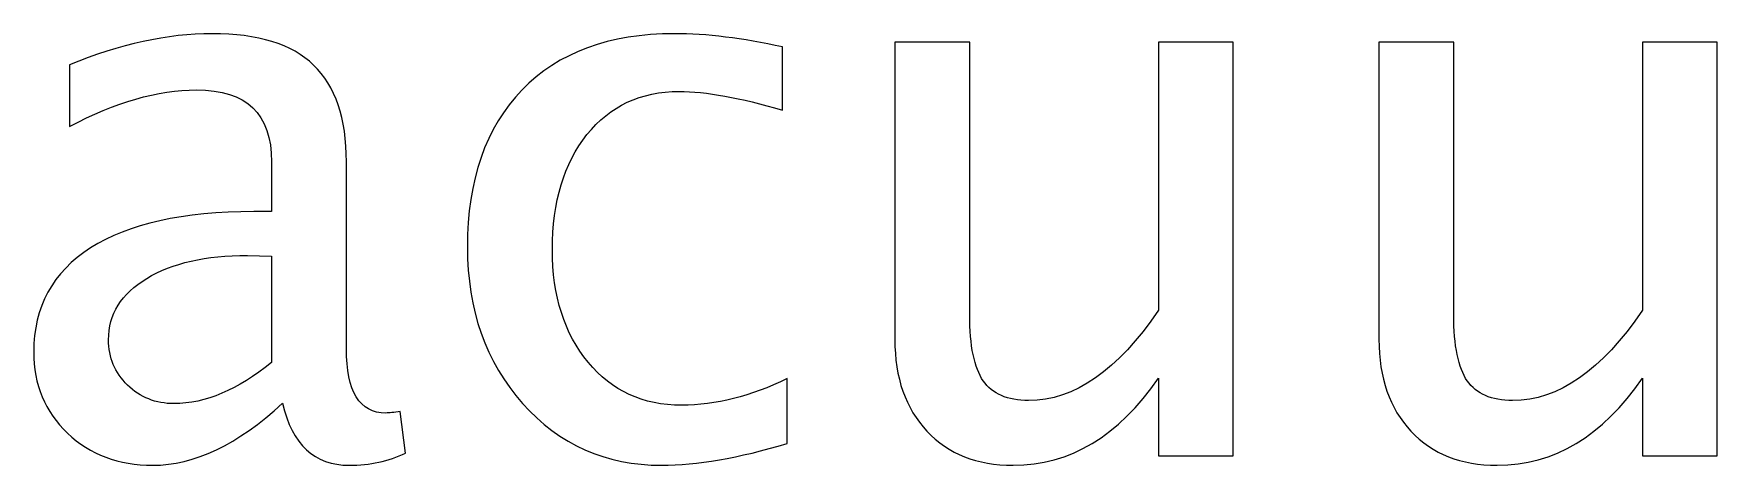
# Model space of a CAD drawing. Header units: centimetres. Extents: x -40.4 to 36.1, y -33 to 28.7.
# Drawn here: x 8.29 to 14.01, y 26.64 to 28.1 of the extents above; entities that cross this region are included whole.
import ezdxf

# ---------------------------------------------------------------- set-up
doc = ezdxf.new("R2010")
doc.units = ezdxf.units.CM
doc.header["$MEASUREMENT"] = 0
doc.layers.add('Layer 1', color=7, linetype='Continuous')

msp = doc.modelspace()

# ---------------------------------------------------------------- linework, layer by layer
at = {"layer": 'Layer 1'}
for points, knots in [([(9.13871, 26.84903), (8.98614, 26.7088), (8.83929, 26.63869), (8.69818, 26.63869), (8.69818, 26.63869), (8.58221, 26.63869), (8.48563, 26.67485), (8.40935, 26.74761), (8.40935, 26.74761), (8.33262, 26.82037), (8.29425, 26.91209), (8.29425, 27.02278), (8.29425, 27.02278), (8.29425, 27.17579), (8.35863, 27.29353), (8.4874, 27.37555), (8.4874, 27.37555), (8.61616, 27.45757), (8.80093, 27.49858), (9.0417, 27.49858), (9.0417, 27.49858), (9.0417, 27.49858), (9.10123, 27.49858), (9.10123, 27.49858), (9.10123, 27.49858), (9.10123, 27.49858), (9.10123, 27.66748), (9.10123, 27.66748), (9.10123, 27.66748), (9.10123, 27.8302), (9.01656, 27.91133), (8.84679, 27.91133), (8.84679, 27.91133), (8.71538, 27.91133), (8.57162, 27.86988), (8.41596, 27.78698), (8.41596, 27.78698), (8.41596, 27.78698), (8.41596, 27.996), (8.41596, 27.996), (8.41596, 27.996), (8.58706, 28.06656), (8.74845, 28.10183), (8.89971, 28.10183), (8.89971, 28.10183), (9.05537, 28.10183), (9.17046, 28.06656), (9.2441, 27.99556), (9.2441, 27.99556), (9.31819, 27.92456), (9.35523, 27.8152), (9.35523, 27.66748), (9.35523, 27.66748), (9.35523, 27.66748), (9.35523, 27.0338), (9.35523, 27.0338), (9.35523, 27.0338), (9.35523, 26.88872), (9.39977, 26.81596), (9.48928, 26.81596), (9.48928, 26.81596), (9.50031, 26.81596), (9.51662, 26.81772), (9.53823, 26.82125), (9.53823, 26.82125), (9.53823, 26.82125), (9.55631, 26.68014), (9.55631, 26.68014), (9.55631, 26.68014), (9.49855, 26.65236), (9.43505, 26.63869), (9.36537, 26.63869), (9.36537, 26.63869), (9.24675, 26.63869), (9.17134, 26.7088), (9.13871, 26.84903)], [0, 0, 0, 0, 0.05, 0.05, 0.05, 0.05, 0.1, 0.1, 0.1, 0.1, 0.15, 0.15, 0.15, 0.15, 0.2, 0.2, 0.2, 0.2, 0.25, 0.25, 0.25, 0.25, 0.3, 0.3, 0.3, 0.3, 0.35, 0.35, 0.35, 0.35, 0.4, 0.4, 0.4, 0.4, 0.45, 0.45, 0.45, 0.45, 0.5, 0.5, 0.5, 0.5, 0.55, 0.55, 0.55, 0.55, 0.6, 0.6, 0.6, 0.6, 0.65, 0.65, 0.65, 0.65, 0.7, 0.7, 0.7, 0.7, 0.75, 0.75, 0.75, 0.75, 0.8, 0.8, 0.8, 0.8, 0.85, 0.85, 0.85, 0.85, 0.9, 0.9, 0.9, 0.9, 1, 1, 1, 1]), ([(10.85057, 26.71277), (10.68608, 26.66338), (10.54409, 26.63869), (10.42459, 26.63869), (10.42459, 26.63869), (10.23497, 26.63869), (10.07798, 26.7088), (9.95319, 26.84859), (9.95319, 26.84859), (9.82839, 26.98882), (9.76577, 27.16565), (9.76577, 27.37864), (9.76577, 27.37864), (9.76577, 27.60618), (9.82751, 27.78389), (9.95098, 27.91089), (9.95098, 27.91089), (10.07445, 28.03833), (10.24687, 28.10183), (10.46824, 28.10183), (10.46824, 28.10183), (10.57716, 28.10183), (10.69975, 28.08684), (10.83469, 28.05685), (10.83469, 28.05685), (10.83469, 28.05685), (10.83469, 27.84254), (10.83469, 27.84254), (10.83469, 27.84254), (10.69137, 27.88488), (10.57452, 27.90604), (10.48456, 27.90604), (10.48456, 27.90604), (10.35403, 27.90604), (10.24952, 27.85709), (10.17147, 27.75964), (10.17147, 27.75964), (10.09342, 27.66219), (10.05417, 27.5321), (10.05417, 27.36982), (10.05417, 27.36982), (10.05417, 27.21239), (10.09474, 27.08539), (10.17544, 26.98794), (10.17544, 26.98794), (10.25614, 26.89093), (10.36153, 26.84242), (10.4925, 26.84242), (10.4925, 26.84242), (10.60847, 26.84242), (10.72753, 26.87241), (10.85057, 26.93238), (10.85057, 26.93238), (10.85057, 26.93238), (10.85057, 26.71277), (10.85057, 26.71277)], [0, 0, 0, 0, 0.0666667, 0.0666667, 0.0666667, 0.0666667, 0.1333333, 0.1333333, 0.1333333, 0.1333333, 0.2, 0.2, 0.2, 0.2, 0.2666667, 0.2666667, 0.2666667, 0.2666667, 0.3333333, 0.3333333, 0.3333333, 0.3333333, 0.4, 0.4, 0.4, 0.4, 0.4666667, 0.4666667, 0.4666667, 0.4666667, 0.5333333, 0.5333333, 0.5333333, 0.5333333, 0.6, 0.6, 0.6, 0.6, 0.6666667, 0.6666667, 0.6666667, 0.6666667, 0.7333333, 0.7333333, 0.7333333, 0.7333333, 0.8, 0.8, 0.8, 0.8, 0.8666667, 0.8666667, 0.8666667, 0.8666667, 1, 1, 1, 1]), ([(12.11043, 26.67044), (12.11043, 26.67044), (12.11043, 26.93414), (12.11043, 26.93414), (12.11043, 26.93414), (11.97505, 26.73703), (11.81056, 26.63869), (11.61742, 26.63869), (11.61742, 26.63869), (11.49483, 26.63869), (11.39737, 26.67705), (11.32505, 26.75422), (11.32505, 26.75422), (11.25229, 26.83139), (11.21613, 26.93502), (11.21613, 27.06599), (11.21613, 27.06599), (11.21613, 27.06599), (11.21613, 28.07273), (11.21613, 28.07273), (11.21613, 28.07273), (11.21613, 28.07273), (11.47013, 28.07273), (11.47013, 28.07273), (11.47013, 28.07273), (11.47013, 28.07273), (11.47013, 27.14889), (11.47013, 27.14889), (11.47013, 27.14889), (11.47013, 27.0435), (11.48557, 26.96898), (11.516, 26.92488), (11.516, 26.92488), (11.54686, 26.88034), (11.59802, 26.85829), (11.66989, 26.85829), (11.66989, 26.85829), (11.82512, 26.85829), (11.9724, 26.96016), (12.11043, 27.16433), (12.11043, 27.16433), (12.11043, 27.16433), (12.11043, 28.07273), (12.11043, 28.07273), (12.11043, 28.07273), (12.11043, 28.07273), (12.36442, 28.07273), (12.36442, 28.07273), (12.36442, 28.07273), (12.36442, 28.07273), (12.36442, 26.67044), (12.36442, 26.67044), (12.36442, 26.67044), (12.36442, 26.67044), (12.11043, 26.67044), (12.11043, 26.67044)], [0, 0, 0, 0, 0.0666667, 0.0666667, 0.0666667, 0.0666667, 0.1333333, 0.1333333, 0.1333333, 0.1333333, 0.2, 0.2, 0.2, 0.2, 0.2666667, 0.2666667, 0.2666667, 0.2666667, 0.3333333, 0.3333333, 0.3333333, 0.3333333, 0.4, 0.4, 0.4, 0.4, 0.4666667, 0.4666667, 0.4666667, 0.4666667, 0.5333333, 0.5333333, 0.5333333, 0.5333333, 0.6, 0.6, 0.6, 0.6, 0.6666667, 0.6666667, 0.6666667, 0.6666667, 0.7333333, 0.7333333, 0.7333333, 0.7333333, 0.8, 0.8, 0.8, 0.8, 0.8666667, 0.8666667, 0.8666667, 0.8666667, 1, 1, 1, 1]), ([(13.75261, 26.67044), (13.75261, 26.67044), (13.75261, 26.93414), (13.75261, 26.93414), (13.75261, 26.93414), (13.61723, 26.73703), (13.45274, 26.63869), (13.2596, 26.63869), (13.2596, 26.63869), (13.13701, 26.63869), (13.03955, 26.67705), (12.96723, 26.75422), (12.96723, 26.75422), (12.89447, 26.83139), (12.85831, 26.93502), (12.85831, 27.06599), (12.85831, 27.06599), (12.85831, 27.06599), (12.85831, 28.07273), (12.85831, 28.07273), (12.85831, 28.07273), (12.85831, 28.07273), (13.11231, 28.07273), (13.11231, 28.07273), (13.11231, 28.07273), (13.11231, 28.07273), (13.11231, 27.14889), (13.11231, 27.14889), (13.11231, 27.14889), (13.11231, 27.0435), (13.12775, 26.96898), (13.15818, 26.92488), (13.15818, 26.92488), (13.18904, 26.88034), (13.2402, 26.85829), (13.31207, 26.85829), (13.31207, 26.85829), (13.4673, 26.85829), (13.61458, 26.96016), (13.75261, 27.16433), (13.75261, 27.16433), (13.75261, 27.16433), (13.75261, 28.07273), (13.75261, 28.07273), (13.75261, 28.07273), (13.75261, 28.07273), (14.0066, 28.07273), (14.0066, 28.07273), (14.0066, 28.07273), (14.0066, 28.07273), (14.0066, 26.67044), (14.0066, 26.67044), (14.0066, 26.67044), (14.0066, 26.67044), (13.75261, 26.67044), (13.75261, 26.67044)], [0, 0, 0, 0, 0.0666667, 0.0666667, 0.0666667, 0.0666667, 0.1333333, 0.1333333, 0.1333333, 0.1333333, 0.2, 0.2, 0.2, 0.2, 0.2666667, 0.2666667, 0.2666667, 0.2666667, 0.3333333, 0.3333333, 0.3333333, 0.3333333, 0.4, 0.4, 0.4, 0.4, 0.4666667, 0.4666667, 0.4666667, 0.4666667, 0.5333333, 0.5333333, 0.5333333, 0.5333333, 0.6, 0.6, 0.6, 0.6, 0.6666667, 0.6666667, 0.6666667, 0.6666667, 0.7333333, 0.7333333, 0.7333333, 0.7333333, 0.8, 0.8, 0.8, 0.8, 0.8666667, 0.8666667, 0.8666667, 0.8666667, 1, 1, 1, 1]), ([(9.10123, 26.9875), (9.10123, 26.9875), (9.10123, 27.34777), (9.10123, 27.34777), (9.10123, 27.34777), (9.10123, 27.34777), (9.01965, 27.35042), (9.01965, 27.35042), (9.01965, 27.35042), (8.87854, 27.35042), (8.76477, 27.3244), (8.6779, 27.27237), (8.6779, 27.27237), (8.59147, 27.21989), (8.54825, 27.15066), (8.54825, 27.06423), (8.54825, 27.06423), (8.54825, 27.00381), (8.56986, 26.95266), (8.61263, 26.91077), (8.61263, 26.91077), (8.65585, 26.86888), (8.70832, 26.84771), (8.7705, 26.84771), (8.7705, 26.84771), (8.87633, 26.84771), (8.98658, 26.89445), (9.10123, 26.9875)], [0, 0, 0, 0, 0.125, 0.125, 0.125, 0.125, 0.25, 0.25, 0.25, 0.25, 0.375, 0.375, 0.375, 0.375, 0.5, 0.5, 0.5, 0.5, 0.625, 0.625, 0.625, 0.625, 0.75, 0.75, 0.75, 0.75, 1, 1, 1, 1])]:
    msp.add_open_spline(points, degree=3, knots=knots, dxfattribs=at)

doc.saveas('drawing.dxf')
